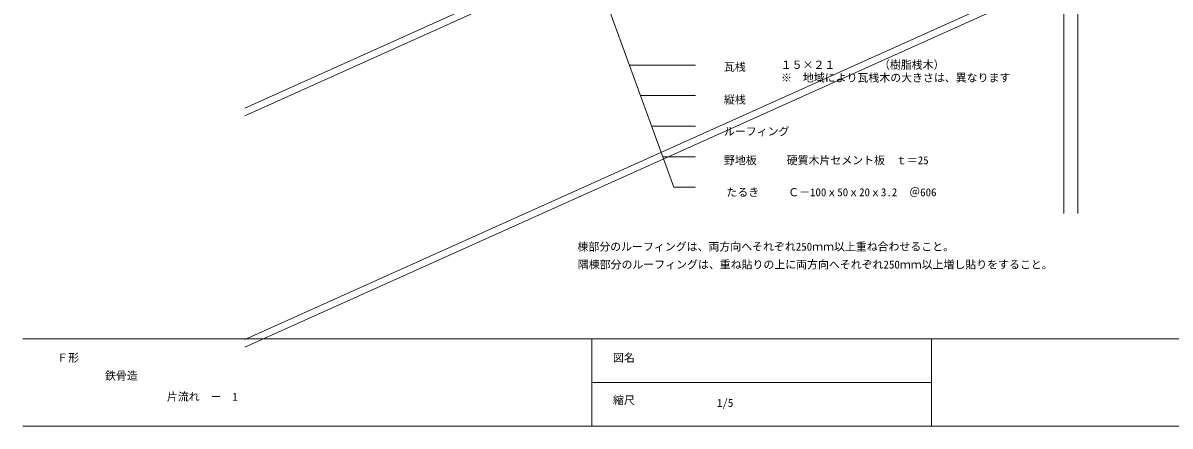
# Model space of a CAD drawing. Units: millimetres, scale not verified. Extents: x -198 to 202, y -140 to 130.
# Drawn here: x -197.6 to 65.1, y -140 to -47.6 of the extents above; entities that cross this region are included whole.
import ezdxf
from ezdxf.enums import TextEntityAlignment as Align

# ---------------------------------------------------------------- set-up
doc = ezdxf.new("R2010")
doc.units = ezdxf.units.MM
doc.header["$LTSCALE"] = 0.5
for name, color, linetype, lineweight in [('0-0', 5, 'Continuous', 18), ('0-1', 7, 'Continuous', 18), ('1-0', 7, 'Continuous', 18), ('1-3', 7, 'Continuous', 18), ('1-4', 7, 'Continuous', 18), ('1-7', 4, 'Continuous', 18)]:
    doc.layers.add(name, color=color, linetype=linetype, lineweight=lineweight)
doc.styles.add('ＭＳ ゴシック', font='')
doc.styles.get('ＭＳ ゴシック').set_extended_font_data('MS Gothic')

msp = doc.modelspace()

# ---------------------------------------------------------------- linework, layer by layer
at = {"layer": '0-0'}
for p, q in [((202.4324, -119.9865), (-197.5676, -119.9865)), ((-67.2973, -119.9865), (-67.2973, -139.9865)), ((10.5405, -119.9865), (10.5405, -139.9865)), ((-67.2973, -129.9865), (10.5405, -129.9865)), ((202.4324, -139.9865), (-197.5676, -139.9865))]:
    msp.add_line(p, q, dxfattribs=at)
at = {"layer": '0-1'}
for p, q in [((-58.6886, -57.23), (-43.5189, -57.23)), ((-56.1409, -64.23), (-43.5189, -64.23)), ((-53.5931, -71.23), (-43.5189, -71.23)), ((-51.0453, -78.23), (-43.5189, -78.23)), ((-48.4975, -85.23), (-43.5189, -85.23))]:
    msp.add_line(p, q, dxfattribs=at)
at = {"layer": '1-3'}
msp.add_lwpolyline([(-76.984, -6.9638), (-60.178, -53.1379), (-48.4975, -85.23)], dxfattribs=at)
at = {"layer": '1-7', "color": 7}
for p, q in [((-146.7854, -67.077), (40.7862, 17.3302)), ((43.9862, 5.9868), (43.9862, -91.2242)), ((-146.7854, -68.8316), (15.7342, 4.3023)), ((-146.7854, -120.1518), (22.4114, -44.0132)), ((-146.7854, -121.9063), (26.3103, -44.0132))]:
    msp.add_line(p, q, dxfattribs=at)
msp.add_lwpolyline([(40.7862, 5.9868), (40.7862, -3.1899), (40.7862, -91.2242)], dxfattribs=at)

# ---------------------------------------------------------------- texts
at = {"layer": '0-0', "color": 7, "style": 'ＭＳ ゴシック'}
for s, p in [('Ｆ形', (-189.7297, -125.7973)), ('図名', (-62.4324, -125.7973)), ('鉄骨造', (-178.7681, -129.91)), ('縮尺', (-62.4324, -135.527)), ('1/5', (-38.6278, -136.1375))]:
    msp.add_text(s, height=1.833, dxfattribs=at).set_placement(p, align=Align.BOTTOM_LEFT)
at = {"layer": '0-1', "style": 'ＭＳ ゴシック'}
for s, p in [('瓦桟', (-37.0324, -59.1184)), ('縦桟', (-37.0324, -66.6223)), ('ルーフィング', (-37.0324, -73.9055)), ('野地板', (-37.0324, -80.5266)), ('硬質木片セメント板\u3000ｔ＝25', (-22.6506, -80.5266))]:
    msp.add_text(s, height=1.833, dxfattribs=at).set_placement(p, align=Align.BOTTOM_LEFT)
at = {"layer": '1-0', "style": 'ＭＳ ゴシック'}
for s, p in [('棟部分のルーフィングは、両方向へそれぞれ250ｍｍ以上重ね合わせること。', (-70.5805, -100.3237)), ('隅棟部分のルーフィングは、重ね貼りの上に両方向へそれぞれ250ｍｍ以上増し貼りをすること。', (-70.4927, -104.435))]:
    msp.add_text(s, height=1.833, dxfattribs=at).set_placement(p, align=Align.BOTTOM_LEFT)
at = {"layer": '1-4', "style": 'ＭＳ ゴシック'}
for s, p in [('１５×２１\u3000\u3000\u3000\u3000（樹脂桟木）', (-24.0217, -58.6411)), ('※\u3000地域により瓦桟木の大きさは、異なります', (-23.9387, -61.6025)), ('たるき', (-36.4701, -87.8576)), ('Ｃ－100ｘ50ｘ20ｘ3.2', (-22.3153, -87.8576)), ('＠606', (5.4119, -87.8576)), ('片流れ\u3000－\u30001', (-164.6024, -134.7264))]:
    msp.add_text(s, height=1.833, dxfattribs=at).set_placement(p, align=Align.BOTTOM_LEFT)

doc.saveas('drawing.dxf')
